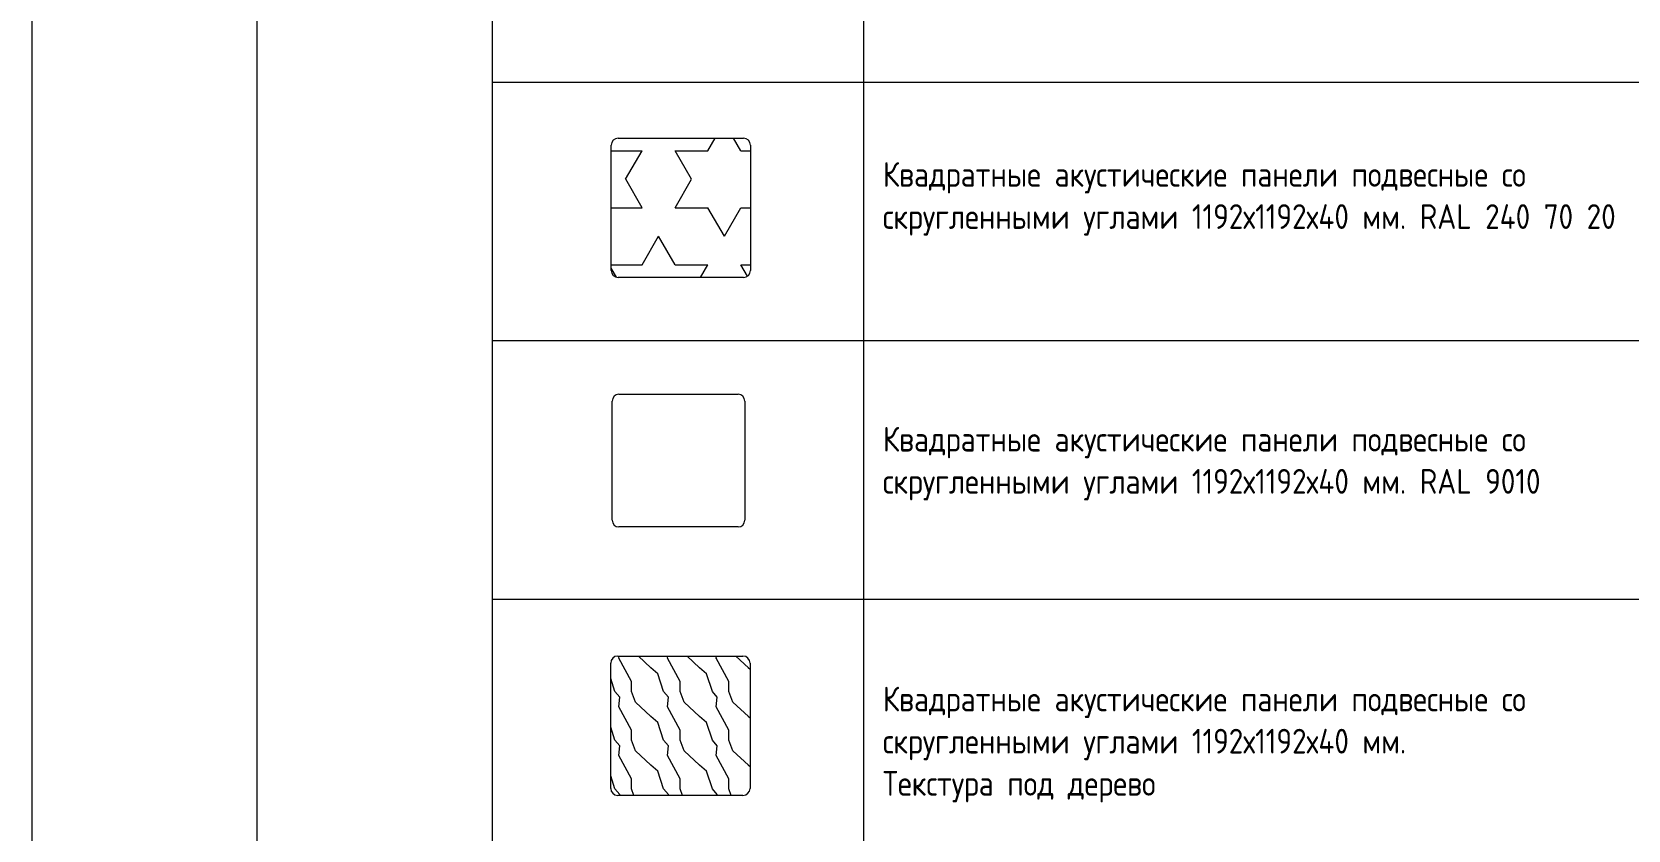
# Model space of a CAD drawing. Header units: millimetres. Extents: x -13069 to 207500, y -71366 to 56785.
# Drawn here: x 7909 to 22101, y -56522 to -49422 of the extents above; entities that cross this region are included whole.
import ezdxf

# ---------------------------------------------------------------- set-up
doc = ezdxf.new("R2010")
doc.units = ezdxf.units.MM
for name, color, linetype, lineweight in [('Аннотация', 7, 'Continuous', 18), ('Потолки', 7, 'Continuous', 9), ('Потолки штриховка', 7, 'Continuous', 9)]:
    doc.layers.add(name, color=color, linetype=linetype, lineweight=lineweight)
doc.styles.add('GOST Common_4', font='GOST_Common.ttf', dxfattribs={"width": 0.9, "height": 125})

msp = doc.modelspace()

# ---------------------------------------------------------------- hatches: boundary and pattern name
at = {"layer": 'Потолки штриховка', "lineweight": 18}
h = msp.add_hatch(dxfattribs=at)
h.set_pattern_fill('STARS', color=256, scale=92.151264, style=0)
h.set_pattern_definition([(0, (57513.8, -74298.2), (0, 506.764), [292.58, -292.58]), (60, (57513.8, -74298.2), (-438.8704, 253.382), [292.58, -292.58]), (120, (57660.1, -74044.8), (-438.8704, -253.382), [292.58, -292.58])])
h.paths.add_polyline_path([(13121.823, -51606.823), (14235.907, -51606.823), (14252.046, -51604.698), (14267.085, -51598.469), (14279.999, -51588.56), (14289.908, -51575.645), (14296.138, -51560.607), (14298.262, -51544.468), (14298.262, -50430.384), (14296.138, -50414.245), (14289.908, -50399.207), (14279.999, -50386.292), (14267.085, -50376.383), (14252.046, -50370.154), (14235.907, -50368.029), (13121.823, -50368.029), (13105.685, -50370.154), (13090.646, -50376.383), (13077.731, -50386.292), (13067.822, -50399.207), (13061.593, -50414.245), (13059.468, -50430.384), (13059.468, -51544.468), (13061.593, -51560.607), (13067.822, -51575.645), (13077.731, -51588.56), (13094.356, -51600.006), (13105.685, -51604.698)])
h = msp.add_hatch(dxfattribs=at)
h.set_pattern_fill('FP_66', color=256, scale=1.039257, style=0, pattern_type=2)
h.set_pattern_definition([(108.435, (-4656.24, -66544.78), (-432.8514, 865.7006), [164.2546, -1204.538]), (139.399, (-4708.18, -66388.95), (-2597.11429, 2164.23896), [79.814, -3910.873]), (136.848, (-4335.928, -66337.007), (-6492.799907, 6059.863612), [189.863, -9303.2914]), (109.983, (-4474.44, -66207.15), (-1298.545306, 3462.807064), [101.3276, -4965.0586]), (90, (-4509.07, -66544.78), (-432.8505, 432.8505), [86.57, -346.2804]), (118.443, (-4509.069, -66458.205), (3029.961185, -5627.053148), [236.2907, -11578.227]), (84.289, (-4621.61, -66250.437), (-432.87787, -3895.651585), [87.0024, -4263.0925]), (129.806, (-4612.953, -66163.867), (1731.41796, -2164.23867), [67.613, -3313.058])])
h.paths.add_polyline_path([(13117.353, -56213.354), (14231.437, -56213.354), (14247.576, -56211.229), (14262.615, -56205), (14275.529, -56195.091), (14285.438, -56182.176), (14291.668, -56167.137), (14293.792, -56150.999), (14293.792, -55036.915), (14291.668, -55020.776), (14285.438, -55005.737), (14275.529, -54992.823), (14262.615, -54982.914), (14247.576, -54976.684), (14231.437, -54974.56), (13117.353, -54974.56), (13101.215, -54976.684), (13086.176, -54982.914), (13073.262, -54992.823), (13063.352, -55005.737), (13057.123, -55020.776), (13054.998, -55036.915), (13054.998, -56150.999), (13057.123, -56167.137), (13063.352, -56182.176), (13073.262, -56195.091), (13089.886, -56206.537), (13101.215, -56211.229)])

# ---------------------------------------------------------------- linework, layer by layer
at = {"color": 7, "lineweight": 0}
for points in [[(7909.232, -41666.368), (7909.232, -71366.372)], [(9909.232, -42165.908), (9909.232, -70866.352)], [(12004.815, -49868.09), (12004.815, -47568.087)], [(15304.82, -49868.09), (15304.82, -47568.087)], [(12004.815, -52168.074), (12004.815, -49868.07)], [(12004.815, -49868.09), (15304.82, -49868.09)], [(15304.82, -52168.074), (15304.82, -49868.07)], [(15304.82, -49868.09), (25504.836, -49868.09)], [(12004.815, -52168.074), (15304.82, -52168.074)], [(12004.815, -54468.077), (12004.815, -52168.074)], [(15304.82, -52168.074), (25504.836, -52168.074)], [(15304.82, -54468.077), (15304.82, -52168.074)], [(12004.815, -54468.077), (15304.82, -54468.077)], [(12004.815, -56768.081), (12004.815, -54468.077)], [(15304.82, -54468.077), (25504.836, -54468.077)], [(15304.82, -56768.081), (15304.82, -54468.077)]]:
    msp.add_lwpolyline(points, dxfattribs=at)
at = {"layer": 'Потолки'}
for p, q in [((13121.823, -50368.029), (14235.907, -50368.029)), ((13059.468, -51544.468), (13059.468, -50430.384)), ((14298.262, -50430.384), (14298.262, -51544.468)), ((14235.907, -51606.823), (13121.823, -51606.823)), ((13127.68, -52646.118), (14188.591, -52646.118)), ((13068.3, -53766.409), (13068.3, -52705.497)), ((14247.971, -52705.497), (14247.971, -53766.409)), ((14188.591, -53825.788), (13127.68, -53825.788)), ((13054.998, -56150.999), (13054.998, -55036.915)), ((13117.353, -54974.56), (14231.437, -54974.56)), ((14293.792, -55036.915), (14293.792, -56150.999)), ((14231.437, -56213.354), (13117.353, -56213.354))]:
    msp.add_line(p, q, dxfattribs=at)
for centre, radius, start, end in [((13121.823, -50430.384), 62.355, 90, 180), ((14235.907, -50430.384), 62.355, 0, 90), ((13121.823, -51544.468), 62.355, 180, 270), ((14235.907, -51544.468), 62.355, 270, 0), ((13127.68, -52705.497), 59.379, 90, 180), ((14188.591, -52705.497), 59.379, 0, 90), ((13127.68, -53766.409), 59.379, 180, 270), ((14188.591, -53766.409), 59.379, 270, 0), ((13117.353, -55036.915), 62.355, 90, 180), ((14231.437, -55036.915), 62.355, 0, 90), ((13117.353, -56150.999), 62.355, 180, 270), ((14231.437, -56150.999), 62.355, 270, 0)]:
    msp.add_arc(centre, radius, start, end, dxfattribs=at)

# ---------------------------------------------------------------- texts
at = {"layer": 'Аннотация', "lineweight": 9, "char_height": 220, "width": 8410.46592, "attachment_point": 1, "line_spacing_factor": 1.022766, "style": 'GOST Common_4'}
for s, insert in [('Квадратные акустические панели подвесные со \\Pскругленными углами 1192х1192х40 мм. RAL 240 70 20', (15474.676, -50579.669)), ('Квадратные акустические панели подвесные со \\Pскругленными углами 1192х1192х40 мм. RAL 9010', (15474.676, -52934.969)), ('Квадратные акустические панели подвесные со \\Pскругленными углами 1192х1192х40 мм. \\PТекстура под дерево', (15474.676, -55245.992))]:
    msp.add_mtext(s, dxfattribs=dict(at, insert=insert))

doc.saveas('drawing.dxf')
